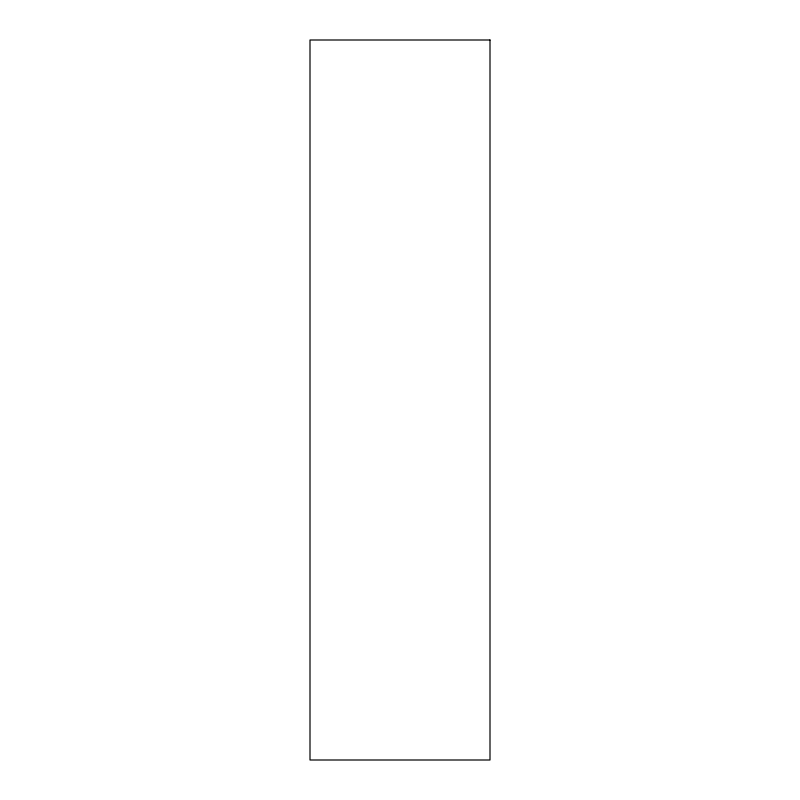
<?xml version="1.0" encoding="UTF-8"?>
<svg xmlns="http://www.w3.org/2000/svg" width="800" height="800" viewBox="0 0 800 800"><rect width="100%" height="100%" fill="white"/><g stroke="black" fill="none" stroke-linecap="round" stroke-linejoin="round"><path stroke-width="1.2" d="M490 40L310 40L310 760L490 760L490 40"/></g></svg>
